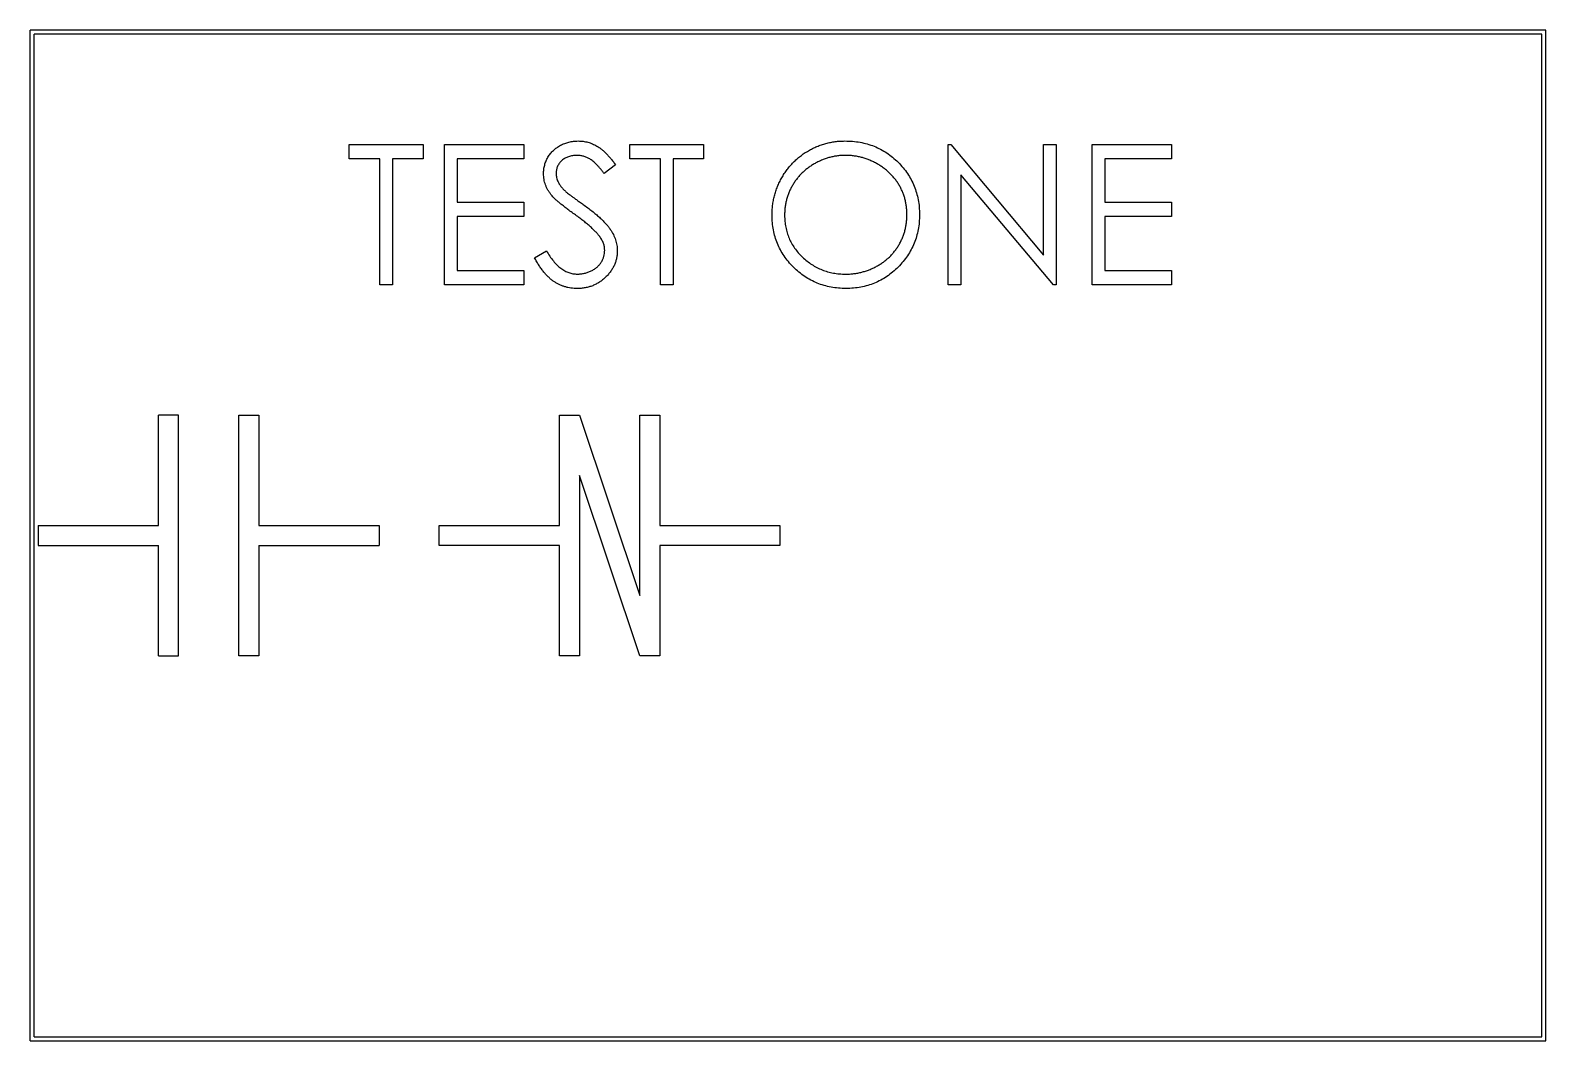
# Model space of a CAD drawing. Header units: millimetres. Extents: x -37.9 to 37.7, y -25.2 to 25.2.
import ezdxf

# ---------------------------------------------------------------- set-up
doc = ezdxf.new("R2010")
doc.units = ezdxf.units.MM

msp = doc.modelspace()

# ---------------------------------------------------------------- linework, layer by layer
at = {"color": 7, "linetype": 'Continuous', "lineweight": 25}
for p, q in [((37.7, 25.2), (-37.9, 25.2)), ((-37.9, -25.2), (-37.9, 25.2)), ((37.5, 25), (-37.7, 25)), ((-37.7, -25), (-37.7, 25)), ((37.5, -25), (37.5, 25)), ((37.7, -25.2), (37.7, 25.2)), ((-21.987, 18.782), (-21.987, 19.5)), ((-21.987, 19.5), (-18.308, 19.5)), ((-18.308, 19.5), (-18.308, 18.782)), ((-17.231, 19.5), (-13.282, 19.5)), ((-17.231, 12.5), (-17.231, 19.5)), ((-13.282, 19.5), (-13.282, 18.782)), ((-7.987, 18.782), (-7.987, 19.5)), ((-7.987, 19.5), (-4.308, 19.5)), ((-4.308, 19.5), (-4.308, 18.782)), ((7.897, 19.5), (8.029, 19.5)), ((7.897, 12.5), (7.897, 19.5)), ((8.029, 19.5), (12.654, 13.991)), ((12.654, 13.991), (12.654, 19.5)), ((12.654, 19.5), (13.282, 19.5)), ((13.282, 19.5), (13.282, 12.5)), ((15.077, 19.5), (19.026, 19.5)), ((15.077, 12.5), (15.077, 19.5)), ((19.026, 19.5), (19.026, 18.782)), ((-20.462, 18.782), (-21.987, 18.782)), ((-20.462, 12.5), (-20.462, 18.782)), ((-18.308, 18.782), (-19.833, 18.782)), ((-19.833, 18.782), (-19.833, 12.5)), ((-13.282, 18.782), (-16.603, 18.782)), ((-16.603, 18.782), (-16.603, 16.628)), ((-8.705, 18.495), (-9.273, 18.064)), ((-6.462, 18.782), (-7.987, 18.782)), ((-6.462, 12.5), (-6.462, 18.782)), ((-4.308, 18.782), (-5.833, 18.782)), ((-5.833, 18.782), (-5.833, 12.5)), ((19.026, 18.782), (15.705, 18.782)), ((15.705, 18.782), (15.705, 16.628)), ((13.139, 12.5), (8.526, 17.997)), ((8.526, 17.997), (8.526, 12.5)), ((-16.603, 16.628), (-13.282, 16.628)), ((-13.282, 15.91), (-16.603, 15.91)), ((-16.603, 15.91), (-16.603, 13.218)), ((-13.282, 16.628), (-13.282, 15.91)), ((15.705, 16.628), (19.026, 16.628)), ((19.026, 15.91), (15.705, 15.91)), ((15.705, 15.91), (15.705, 13.218)), ((19.026, 16.628), (19.026, 15.91)), ((-12.744, 13.85), (-12.152, 14.205)), ((-16.603, 13.218), (-13.282, 13.218)), ((-13.282, 13.218), (-13.282, 12.5)), ((15.705, 13.218), (19.026, 13.218)), ((19.026, 13.218), (19.026, 12.5)), ((-19.833, 12.5), (-20.462, 12.5)), ((-13.282, 12.5), (-17.231, 12.5)), ((-5.833, 12.5), (-6.462, 12.5)), ((8.526, 12.5), (7.897, 12.5)), ((13.282, 12.5), (13.139, 12.5)), ((19.026, 12.5), (15.077, 12.5)), ((-31.5, 0.5), (-31.5, 6)), ((-30.5, 6), (-31.5, 6)), ((-30.5, -6), (-30.5, 6)), ((-27.5, 6), (-26.5, 6)), ((-27.5, -6), (-27.5, 6)), ((-26.5, 6), (-26.5, 0.5)), ((-11.5, 0.5), (-11.5, 6)), ((-11.5, 6), (-10.5, 6)), ((-10.5, 6), (-7.5, -3)), ((-7.5, 6), (-6.5, 6)), ((-7.5, -3), (-7.5, 6)), ((-6.5, 6), (-6.5, 0.5)), ((-7.5, -6), (-10.5, 3)), ((-10.5, 3), (-10.5, -6)), ((-37.5, 0.5), (-37.5, -0.5)), ((-37.5, 0.5), (-31.5, 0.5)), ((-26.5, 0.5), (-20.5, 0.5)), ((-20.5, 0.5), (-20.5, -0.5)), ((-17.5, -0.5), (-17.5, 0.5)), ((-17.5, 0.5), (-11.5, 0.5)), ((-6.5, 0.5), (-0.5, 0.5)), ((-0.5, 0.5), (-0.5, -0.5)), ((-37.5, -0.5), (-31.5, -0.5)), ((-31.5, -6), (-31.5, -0.5)), ((-26.5, -0.5), (-26.5, -6)), ((-26.5, -0.5), (-20.5, -0.5)), ((-11.5, -0.5), (-17.5, -0.5)), ((-11.5, -6), (-11.5, -0.5)), ((-0.5, -0.5), (-6.5, -0.5)), ((-6.5, -0.5), (-6.5, -6)), ((-31.5, -6), (-30.5, -6)), ((-26.5, -6), (-27.5, -6)), ((-10.5, -6), (-11.5, -6)), ((-6.5, -6), (-7.5, -6)), ((-37.9, -25.2), (37.7, -25.2)), ((-37.7, -25), (37.5, -25))]:
    msp.add_line(p, q, dxfattribs=at)
for points, knots in [([(-12.295, 18.046), (-12.292, 18.12), (-12.287, 18.266), (-12.243, 18.481), (-12.174, 18.685), (-12.078, 18.878), (-11.953, 19.053), (-11.809, 19.215), (-11.638, 19.35), (-11.449, 19.469), (-11.243, 19.561), (-11.027, 19.631), (-10.801, 19.671), (-10.648, 19.677), (-10.57, 19.679)], [0, 0, 0, 0, 0.083785, 0.16578, 0.24628, 0.327461, 0.408797, 0.489715, 0.571376, 0.655523, 0.741019, 0.826547, 0.911989, 1, 1, 1, 1]), ([(-10.57, 19.679), (-10.488, 19.677), (-10.324, 19.671), (-10.082, 19.622), (-9.85, 19.54), (-9.663, 19.448), (-9.517, 19.356), (-9.405, 19.272), (-9.292, 19.175), (-9.177, 19.065), (-9.061, 18.942), (-8.943, 18.805), (-8.822, 18.656), (-8.745, 18.549), (-8.705, 18.495)], [0, 0, 0, 0, 0.107233, 0.213252, 0.31883, 0.426794, 0.483646, 0.543604, 0.608308, 0.677127, 0.750686, 0.828713, 0.91219, 1, 1, 1, 1]), ([(-0.897, 15.969), (-0.896, 16.052), (-0.894, 16.218), (-0.869, 16.464), (-0.832, 16.705), (-0.778, 16.943), (-0.709, 17.174), (-0.627, 17.403), (-0.526, 17.625), (-0.413, 17.843), (-0.286, 18.052), (-0.147, 18.25), (0.001, 18.438), (0.164, 18.611), (0.335, 18.775), (0.518, 18.926), (0.711, 19.067), (0.916, 19.194), (1.127, 19.308), (1.345, 19.407), (1.566, 19.491), (1.792, 19.56), (2.022, 19.614), (2.257, 19.651), (2.495, 19.676), (2.656, 19.678), (2.737, 19.679)], [0, 0, 0, 0, 0.043209, 0.085873, 0.12812, 0.170152, 0.211918, 0.253753, 0.296006, 0.338443, 0.381015, 0.42282, 0.464089, 0.505126, 0.545975, 0.586985, 0.628339, 0.670084, 0.711992, 0.753039, 0.794049, 0.834886, 0.875498, 0.916547, 0.958004, 1, 1, 1, 1]), ([(2.737, 19.679), (2.867, 19.676), (3.121, 19.67), (3.496, 19.62), (3.853, 19.535), (4.196, 19.421), (4.521, 19.27), (4.83, 19.086), (5.123, 18.869), (5.395, 18.62), (5.645, 18.35), (5.864, 18.061), (6.048, 17.755), (6.2, 17.434), (6.318, 17.099), (6.4, 16.746), (6.452, 16.38), (6.458, 16.13), (6.462, 16.003)], [0, 0, 0, 0, 0.06657, 0.130749, 0.193413, 0.254989, 0.316114, 0.377262, 0.439401, 0.502971, 0.566525, 0.628231, 0.689091, 0.749345, 0.81017, 0.87161, 0.934869, 1, 1, 1, 1]), ([(-10.64, 18.962), (-10.713, 18.959), (-10.852, 18.954), (-11.05, 18.903), (-11.228, 18.823), (-11.381, 18.71), (-11.509, 18.577), (-11.601, 18.423), (-11.656, 18.254), (-11.663, 18.136), (-11.667, 18.075)], [0, 0, 0, 0, 0.143073, 0.275903, 0.402371, 0.528414, 0.650356, 0.765895, 0.880774, 1, 1, 1, 1]), ([(-9.273, 18.064), (-9.307, 18.108), (-9.373, 18.193), (-9.474, 18.312), (-9.568, 18.421), (-9.661, 18.516), (-9.748, 18.601), (-9.832, 18.674), (-9.913, 18.736), (-10.014, 18.802), (-10.142, 18.867), (-10.302, 18.922), (-10.469, 18.955), (-10.583, 18.959), (-10.64, 18.962)], [0, 0, 0, 0, 0.098469, 0.189629, 0.274184, 0.352183, 0.423199, 0.488551, 0.548473, 0.60144, 0.701198, 0.799592, 0.898545, 1, 1, 1, 1]), ([(2.768, 18.962), (2.702, 18.961), (2.569, 18.959), (2.373, 18.938), (2.179, 18.908), (1.987, 18.864), (1.799, 18.806), (1.613, 18.738), (1.43, 18.656), (1.25, 18.562), (1.076, 18.459), (0.912, 18.345), (0.758, 18.223), (0.613, 18.093), (0.478, 17.953), (0.351, 17.806), (0.236, 17.648), (0.132, 17.484), (0.038, 17.312), (-0.046, 17.136), (-0.114, 16.953), (-0.17, 16.766), (-0.216, 16.575), (-0.245, 16.378), (-0.267, 16.177), (-0.268, 16.041), (-0.269, 15.972)], [0, 0, 0, 0, 0.042023, 0.083645, 0.124984, 0.166247, 0.207702, 0.249631, 0.291742, 0.334743, 0.37746, 0.419556, 0.461044, 0.502096, 0.542891, 0.583801, 0.624864, 0.666225, 0.707399, 0.748557, 0.789655, 0.83074, 0.87207, 0.913993, 0.956498, 1, 1, 1, 1]), ([(5.833, 16.004), (5.833, 16.072), (5.831, 16.207), (5.81, 16.406), (5.78, 16.6), (5.736, 16.789), (5.68, 16.974), (5.611, 17.152), (5.529, 17.327), (5.436, 17.496), (5.33, 17.658), (5.215, 17.813), (5.089, 17.959), (4.954, 18.097), (4.808, 18.226), (4.65, 18.346), (4.484, 18.46), (4.308, 18.562), (4.127, 18.656), (3.941, 18.737), (3.752, 18.806), (3.561, 18.865), (3.366, 18.907), (3.169, 18.938), (2.969, 18.959), (2.835, 18.961), (2.768, 18.962)], [0, 0, 0, 0, 0.042915, 0.08513, 0.126473, 0.167453, 0.207976, 0.248249, 0.28875, 0.32967, 0.370537, 0.411129, 0.451819, 0.492406, 0.533486, 0.575263, 0.617441, 0.660672, 0.70394, 0.746868, 0.789079, 0.831104, 0.873238, 0.915166, 0.957381, 1, 1, 1, 1]), ([(-11.904, 16.98), (-11.935, 17.021), (-11.995, 17.102), (-12.076, 17.229), (-12.144, 17.359), (-12.198, 17.492), (-12.243, 17.626), (-12.273, 17.764), (-12.292, 17.904), (-12.294, 17.999), (-12.295, 18.046)], [0, 0, 0, 0, 0.133507, 0.262559, 0.388264, 0.512667, 0.633722, 0.755394, 0.877553, 1, 1, 1, 1]), ([(-11.667, 18.075), (-11.666, 18.038), (-11.664, 17.963), (-11.642, 17.852), (-11.614, 17.741), (-11.569, 17.631), (-11.508, 17.52), (-11.427, 17.406), (-11.325, 17.288), (-11.247, 17.211), (-11.205, 17.171)], [0, 0, 0, 0, 0.107285, 0.214746, 0.322939, 0.434116, 0.553412, 0.686073, 0.834256, 1, 1, 1, 1]), ([(-10.757, 16.028), (-10.83, 16.081), (-10.971, 16.181), (-11.168, 16.33), (-11.344, 16.466), (-11.499, 16.59), (-11.631, 16.703), (-11.744, 16.804), (-11.832, 16.895), (-11.882, 16.954), (-11.904, 16.98)], [0, 0, 0, 0, 0.181535, 0.347082, 0.495568, 0.628357, 0.74552, 0.845831, 0.930782, 1, 1, 1, 1]), ([(-11.205, 17.171), (-11.19, 17.157), (-11.154, 17.125), (-11.087, 17.072), (-10.999, 17.006), (-10.892, 16.925), (-10.764, 16.831), (-10.615, 16.725), (-10.447, 16.603), (-10.328, 16.519), (-10.264, 16.474)], [0, 0, 0, 0, 0.052594, 0.124952, 0.218094, 0.333502, 0.468789, 0.624938, 0.801683, 1, 1, 1, 1]), ([(-9.495, 14.912), (-9.526, 14.952), (-9.592, 15.036), (-9.705, 15.161), (-9.838, 15.291), (-9.985, 15.429), (-10.154, 15.569), (-10.337, 15.719), (-10.54, 15.872), (-10.683, 15.975), (-10.757, 16.028)], [0, 0, 0, 0, 0.0902792, 0.1895299, 0.2991979, 0.4189259, 0.5483763, 0.6881364, 0.8390835, 1, 1, 1, 1]), ([(-10.264, 16.474), (-10.188, 16.419), (-10.041, 16.312), (-9.832, 16.151), (-9.642, 15.994), (-9.471, 15.841), (-9.318, 15.694), (-9.183, 15.551), (-9.065, 15.412), (-8.939, 15.235), (-8.81, 15.018), (-8.699, 14.751), (-8.629, 14.484), (-8.62, 14.304), (-8.615, 14.215)], [0, 0, 0, 0, 0.096972, 0.187773, 0.272396, 0.351321, 0.424335, 0.491909, 0.554233, 0.611268, 0.716348, 0.81454, 0.908495, 1, 1, 1, 1]), ([(2.793, 12.321), (2.666, 12.324), (2.416, 12.33), (2.049, 12.382), (1.697, 12.464), (1.36, 12.581), (1.038, 12.732), (0.731, 12.917), (0.44, 13.135), (0.167, 13.384), (-0.082, 13.654), (-0.3, 13.944), (-0.484, 14.247), (-0.635, 14.565), (-0.754, 14.896), (-0.836, 15.242), (-0.888, 15.601), (-0.894, 15.845), (-0.897, 15.969)], [0, 0, 0, 0, 0.0658189, 0.1297465, 0.192072, 0.2534594, 0.3145696, 0.3762799, 0.4390257, 0.503267, 0.5674928, 0.6297048, 0.6909996, 0.7514517, 0.8120044, 0.8731497, 0.9356355, 1, 1, 1, 1]), ([(-0.269, 15.972), (-0.267, 15.871), (-0.262, 15.672), (-0.218, 15.38), (-0.15, 15.1), (-0.05, 14.833), (0.074, 14.576), (0.228, 14.332), (0.411, 14.101), (0.618, 13.885), (0.845, 13.687), (1.086, 13.514), (1.338, 13.367), (1.602, 13.247), (1.877, 13.152), (2.164, 13.087), (2.462, 13.045), (2.665, 13.041), (2.768, 13.038)], [0, 0, 0, 0, 0.064504, 0.126899, 0.187747, 0.24815, 0.308586, 0.369583, 0.431827, 0.49618, 0.560668, 0.623504, 0.68526, 0.746537, 0.808327, 0.870486, 0.934317, 1, 1, 1, 1]), ([(2.768, 13.038), (2.837, 13.039), (2.975, 13.041), (3.179, 13.06), (3.379, 13.091), (3.576, 13.135), (3.768, 13.19), (3.957, 13.255), (4.141, 13.336), (4.321, 13.426), (4.494, 13.528), (4.659, 13.639), (4.812, 13.76), (4.957, 13.889), (5.092, 14.027), (5.217, 14.174), (5.331, 14.331), (5.436, 14.496), (5.529, 14.668), (5.611, 14.845), (5.68, 15.026), (5.736, 15.213), (5.78, 15.404), (5.81, 15.6), (5.831, 15.8), (5.833, 15.936), (5.833, 16.004)], [0, 0, 0, 0, 0.043633, 0.086538, 0.129177, 0.171436, 0.213416, 0.255266, 0.297369, 0.339941, 0.382347, 0.423953, 0.464871, 0.505572, 0.546003, 0.586568, 0.627065, 0.668271, 0.709549, 0.750428, 0.791096, 0.832027, 0.873136, 0.914611, 0.956956, 1, 1, 1, 1]), ([(6.462, 16.003), (6.458, 15.877), (6.452, 15.629), (6.4, 15.264), (6.318, 14.914), (6.201, 14.579), (6.05, 14.258), (5.865, 13.952), (5.647, 13.661), (5.398, 13.388), (5.127, 13.138), (4.837, 12.92), (4.533, 12.733), (4.213, 12.583), (3.879, 12.464), (3.53, 12.382), (3.167, 12.33), (2.919, 12.324), (2.793, 12.321)], [0, 0, 0, 0, 0.065227, 0.128569, 0.19032, 0.251378, 0.312388, 0.373789, 0.436431, 0.500567, 0.564687, 0.627136, 0.688455, 0.749246, 0.810155, 0.871671, 0.934773, 1, 1, 1, 1]), ([(-9.244, 14.225), (-9.247, 14.283), (-9.253, 14.402), (-9.303, 14.576), (-9.383, 14.749), (-9.456, 14.856), (-9.495, 14.912)], [0, 0, 0, 0, 0.234723, 0.477158, 0.728556, 1, 1, 1, 1]), ([(-10.615, 12.321), (-10.668, 12.322), (-10.773, 12.324), (-10.928, 12.342), (-11.081, 12.367), (-11.228, 12.407), (-11.372, 12.456), (-11.512, 12.517), (-11.649, 12.589), (-11.782, 12.671), (-11.913, 12.767), (-12.039, 12.879), (-12.164, 13.004), (-12.285, 13.145), (-12.405, 13.3), (-12.521, 13.47), (-12.635, 13.654), (-12.707, 13.784), (-12.744, 13.85)], [0, 0, 0, 0, 0.057208, 0.113696, 0.169178, 0.224159, 0.27872, 0.333794, 0.389241, 0.445822, 0.503704, 0.564294, 0.627975, 0.695038, 0.765373, 0.839611, 0.917538, 1, 1, 1, 1]), ([(-12.152, 14.205), (-12.097, 14.113), (-11.991, 13.936), (-11.815, 13.698), (-11.633, 13.495), (-11.443, 13.329), (-11.247, 13.199), (-11.042, 13.107), (-10.831, 13.049), (-10.687, 13.042), (-10.615, 13.038)], [0, 0, 0, 0, 0.159004, 0.304646, 0.438547, 0.562322, 0.677433, 0.786897, 0.893611, 1, 1, 1, 1]), ([(-10.615, 13.038), (-10.554, 13.04), (-10.432, 13.044), (-10.253, 13.076), (-10.079, 13.126), (-9.914, 13.198), (-9.759, 13.284), (-9.624, 13.389), (-9.507, 13.506), (-9.412, 13.637), (-9.338, 13.778), (-9.282, 13.922), (-9.251, 14.072), (-9.246, 14.174), (-9.244, 14.225)], [0, 0, 0, 0, 0.091264, 0.18093, 0.270088, 0.360156, 0.448343, 0.532666, 0.613834, 0.693982, 0.772716, 0.849335, 0.923967, 1, 1, 1, 1]), ([(-8.615, 14.215), (-8.617, 14.152), (-8.619, 14.028), (-8.649, 13.845), (-8.693, 13.668), (-8.759, 13.498), (-8.84, 13.333), (-8.942, 13.176), (-9.061, 13.024), (-9.197, 12.882), (-9.346, 12.751), (-9.503, 12.635), (-9.669, 12.538), (-9.843, 12.459), (-10.025, 12.397), (-10.215, 12.352), (-10.412, 12.325), (-10.547, 12.322), (-10.615, 12.321)], [0, 0, 0, 0, 0.061484, 0.121775, 0.18092, 0.240256, 0.300114, 0.361146, 0.423501, 0.488669, 0.553954, 0.617581, 0.680238, 0.742187, 0.804663, 0.868259, 0.93302, 1, 1, 1, 1])]:
    msp.add_open_spline(points, degree=3, knots=knots, dxfattribs=at)

doc.saveas('drawing.dxf')
